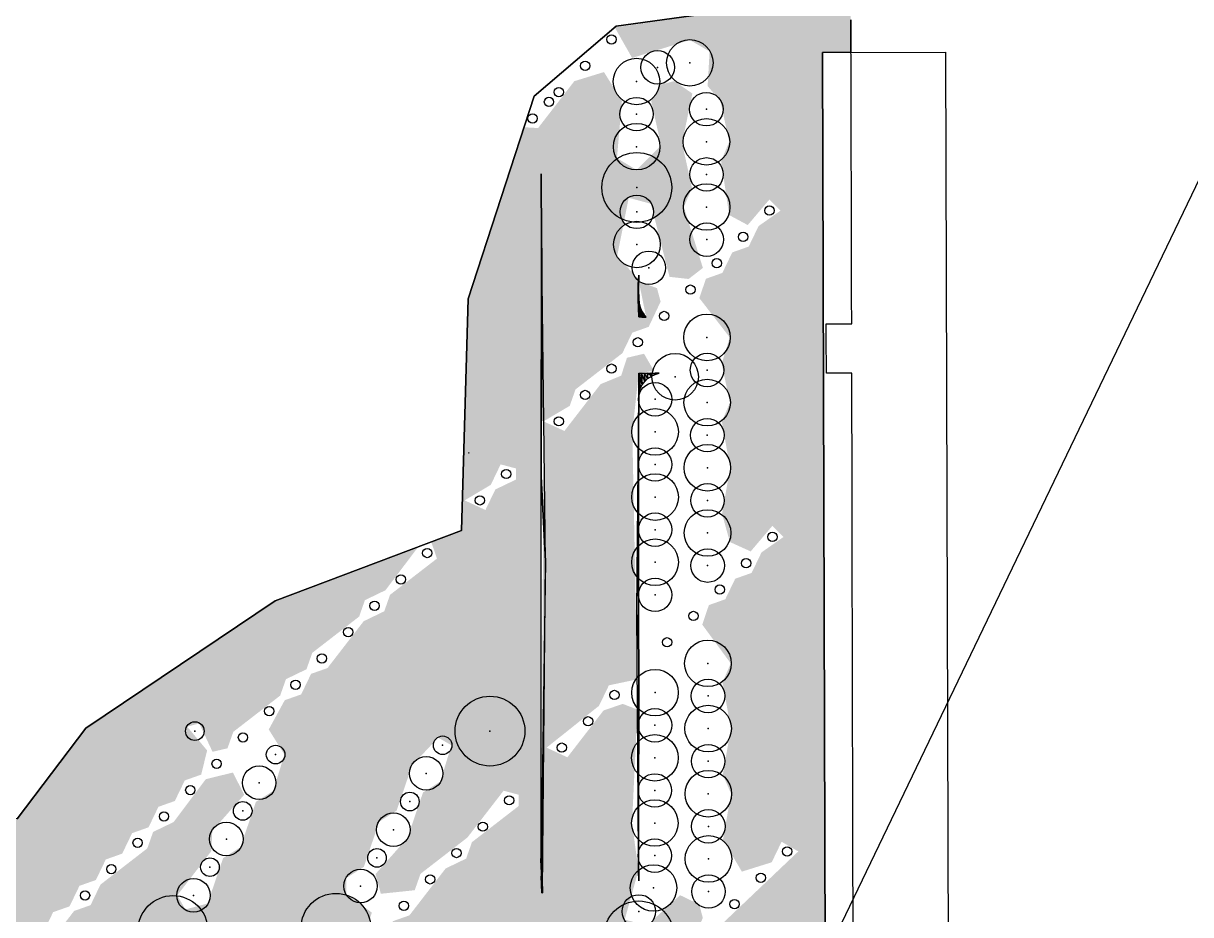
# Model space of a CAD drawing. Header units: metres. Extents: x 4 to 261, y 19 to 641.
# Drawn here: x 165 to 215.1, y 527.1 to 565.4 of the extents above; entities that cross this region are included whole.
import ezdxf

# ---------------------------------------------------------------- set-up
doc = ezdxf.new("R2010")
doc.units = ezdxf.units.M
for name, color, linetype in [('BOUNDARY', 7, 'Continuous'), ('BUILDING', 7, 'Continuous'), ('ELECTR_CABLE', 7, 'Continuous'), ('NEW_BUSH', 3, 'Continuous'), ('NEW_LAWN', 82, 'Continuous'), ('NEW_TREE', 3, 'Continuous'), ('ROAD', 7, 'Continuous'), ('SIDEWALK_PATH', 7, 'Continuous'), ('TREE', 7, 'Continuous')]:
    doc.layers.add(name, color=color, linetype=linetype)

# ---------------------------------------------------------------- blocks, each defined once
blk = doc.blocks.new('СПИРЕЯ_СЕРАЯ')
blk.add_circle((0, 0), 0.2)
blk = doc.blocks.new('МИСКАНТУС_КИТАЙСКИЙ')
blk.add_circle((0, 0), 0.2)
blk = doc.blocks.new('ДЕРЕН_FLAVIRAMEA')
blk.add_circle((0, 0), 0.2)
blk = doc.blocks.new('ДЕРЕН_SIBIRICA')
blk.add_circle((0, 0), 0.2)
blk = doc.blocks.new('BEREZA')
blk.add_circle((0, 0), 0.2)

msp = doc.modelspace()

# ---------------------------------------------------------------- hatches: boundary and pattern name
at = {"layer": 'NEW_LAWN'}
h = msp.add_hatch(color=82, dxfattribs=at)
h.paths.add_polyline_path([(132.744, 522.416), (133.769, 526.845), (136.647, 530.364), (140.788, 532.244), (164.685, 531.241), (167.64, 535.13), (175.773, 540.609), (181.933, 542.929), (180.519, 541.059), (179.637, 540.634), (179.388, 539.928), (177.374, 538.372), (177.125, 537.665), (176.243, 537.24), (175.994, 536.534), (173.98, 534.978), (173.731, 534.271), (173.088, 534.121), (172.516, 535.338), (171.998, 535.2), (172.855, 534.179), (172.6, 533.14), (171.893, 532.89), (171.468, 532.008), (170.762, 531.758), (170.337, 530.877), (169.63, 530.627), (169.205, 529.746), (168.499, 529.496), (168.074, 528.614), (167.368, 528.364), (166.943, 527.483), (166.236, 527.233), (165.811, 526.352), (165.105, 526.102), (164.68, 525.22), (163.974, 524.97), (163.549, 524.089), (162.842, 523.839), (162.417, 522.957), (161.711, 522.707), (161.286, 521.826), (160.58, 521.576), (160.155, 520.695), (159.448, 520.445), (159.023, 519.563), (158.317, 519.313), (157.892, 518.432), (157.185, 518.182), (156.76, 517.301), (156.054, 517.051), (155.629, 516.169), (154.923, 515.919), (154.498, 515.038), (153.791, 514.788), (153.366, 513.906), (152.66, 513.656), (150.835, 511.488), (149.995, 511.597), (149.757, 512.593), (151.13, 514.146), (151.13, 514.845), (150.525, 515.194), (149.919, 514.845), (149.881, 513.979), (148.509, 512.426), (147.842, 510.478), (147.098, 510.008), (147.53, 508.452), (146.578, 507.118), (145.696, 506.693), (145.447, 505.987), (144.564, 505.562), (144.743, 504.811), (145.218, 504.908), (146.775, 506.921), (148.788, 508.477), (149.037, 509.183), (149.92, 509.608), (150.169, 510.315), (150.875, 510.565), (151.3, 511.446), (152.007, 511.696), (153.563, 513.709), (154.445, 514.134), (154.694, 514.84), (155.577, 515.265), (155.826, 515.972), (156.902, 516.24), (156.957, 517.103), (157.952, 517.309), (158.088, 518.234), (159.116, 518.691), (160.48, 518.45), (160.83, 519.055), (160.325, 520.24), (161.234, 520.922), (161.483, 521.628), (162.189, 521.878), (163.745, 523.891), (164.628, 524.316), (164.877, 525.023), (165.583, 525.273), (167.139, 527.285), (167.846, 527.535), (168.271, 528.417), (170.284, 529.973), (170.533, 530.679), (171.416, 531.104), (172.796, 532.942), (173.964, 533.232), (174.448, 532.276), (173.076, 530.723), (173.037, 529.857), (171.571, 527.955), (171.92, 527.35), (172.875, 527.606), (173.542, 529.554), (174.286, 530.024), (174.953, 531.973), (175.697, 532.443), (176.176, 534.001), (175.504, 535.08), (176.19, 536.336), (176.897, 536.586), (177.322, 537.468), (178.028, 537.718), (179.584, 539.73), (180.467, 540.155), (180.716, 540.862), (182.73, 542.418), (182.488, 543.138), (183.782, 543.625), (184.072, 553.571), (186.474, 560.945), (187.079, 560.911), (188.635, 562.923), (189.909, 563.315), (190.683, 562.083), (190.468, 559.62), (191.317, 559.11), (192.362, 560.166), (191.938, 562.09), (192.331, 562.767), (192.934, 562.929), (193.709, 562.393), (193.268, 560.263), (193.692, 558.339), (193.344, 557.519), (194.162, 554.904), (193.55, 554.429), (192.728, 554.52), (191.928, 557.659), (190.974, 557.915), (190.479, 555.42), (191.412, 554.384), (191.378, 554.182), (191.408, 552.808), (191.722, 552.793), (191.408, 554.327), (192.189, 554.034), (192.345, 553.455), (191.833, 552.373), (191.127, 552.123), (190.702, 551.242), (188.688, 549.685), (188.439, 548.979), (187.323, 548.321), (187.242, 555.508), (187.212, 529.605), (187.323, 548.308), (188.21, 547.9), (189.767, 549.913), (190.649, 550.275), (190.898, 551.044), (191.633, 551.218), (192.058, 550.483), (191.408, 550.389), (191.129, 547.861), (191.339, 537.232), (190.122, 536.976), (189.697, 536.095), (187.444, 534.298), (188.337, 533.884), (189.893, 535.897), (190.718, 536.178), (191.348, 535.935), (191.117, 531.061), (191.393, 529.035), (190.803, 526.914), (191.757, 526.658), (193.181, 527.964), (194.004, 527.566), (194.159, 526.986), (193.725, 525.981), (193.019, 525.731), (192.594, 524.85), (191.888, 524.6), (191.463, 523.717), (190.756, 523.468), (190.331, 522.587), (189.385, 521.922), (190.663, 521.087), (191.571, 518.329), (192.27, 518.329), (193.467, 519.799), (193.792, 518.128), (195.693, 516.062), (193.68, 519.448), (193.456, 520.691), (194.568, 522.188), (195.392, 525.319), (194.898, 526.646), (198.262, 529.842), (197.544, 530.257), (197.119, 529.375), (195.837, 528.974), (195.026, 530.345), (195.372, 532.319), (195.018, 533.145), (195.364, 535.119), (195.008, 537.099), (195.357, 537.919), (194.134, 539.584), (194.419, 540.422), (195.125, 540.672), (195.55, 541.554), (196.256, 541.804), (196.681, 542.685), (197.628, 543.349), (197.149, 543.828), (196.216, 542.727), (195.32, 543.132), (194.986, 544.345), (195.333, 546.319), (194.977, 548.299), (195.325, 549.119), (194.969, 550.788), (195.317, 551.919), (194.009, 553.607), (194.292, 554.438), (194.999, 554.688), (195.424, 555.57), (196.13, 555.82), (196.555, 556.701), (197.501, 557.365), (197.022, 557.844), (196.089, 556.744), (195.292, 557.174), (194.945, 559.499), (195.294, 560.319), (194.916, 562.068), (194.366, 562.714), (194.45, 564.201), (193.602, 564.69), (191.12, 563.922), (190.375, 565.233), (200.507, 566.694), (200.522, 564.16), (199.304, 564.156), (199.426, 520.795), (201.635, 520.801), (202.024, 519.675), (203.742, 519.69), (203.905, 520.807), (213.61, 520.78), (213.573, 519.704), (212.974, 520.303), (212.275, 520.303), (211.196, 518.7), (211.902, 517.296), (211.747, 516.716), (209.617, 516.233), (208.981, 516.444), (208.981, 517.293), (210.594, 518.944), (210.326, 519.798), (209.478, 520.287), (208.63, 519.798), (208.047, 517.387), (206.844, 517.136), (206.354, 516.289), (206.844, 515.441), (207.998, 515.405), (209.971, 514.37), (211.685, 515.498), (212.268, 515.342), (212.621, 514.713), (213.373, 514.813), (214.462, 511.403), (214.672, 490.53), (187.989, 490.394), (185.137, 492.933), (182.062, 493.664), (145.15, 493.56), (145.881, 494.336), (145.837, 494.484), (141.984, 493.246), (139.117, 491.512), (138.09, 492.3), (141.431, 494.395), (145.493, 495.711), (145.359, 496.157), (145.294, 495.65), (142.836, 495.426), (142.858, 494.875), (141.402, 495.023), (141.425, 494.398), (139.835, 494.575), (139.868, 493.489), (139.133, 494.365), (139.182, 493.078), (137.83, 494.093), (137.702, 492.903), (137.103, 494.835), (136.109, 494.996), (136.154, 494.134), (135.503, 494.766), (135.428, 495.927), (136.167, 495.857), (137.724, 497.87), (139.737, 499.426), (139.986, 500.132), (141.232, 500.496), (142.2, 499.552), (143.463, 501.194), (142.764, 501.892), (141.601, 500.62), (140.215, 501.211), (139.79, 500.33), (137.776, 498.774), (137.527, 498.067), (136.645, 497.642), (136.396, 496.936), (135.182, 496.179), (135.161, 516.956), (135.153, 494.551), (134.599, 494.975), (132.781, 500.689)])
h.paths.add_polyline_path([(133.251, 507.911), (133.905, 507.736), (134.081, 508.39), (133.427, 508.565)], flags=16)
h.paths.add_polyline_path([(198.963, 566.408), (198.963, 566.134), (198.972, 566.133)], flags=16)
h.paths.add_polyline_path([(187.212, 529.604), (187.212, 528.605), (187.272, 528.067), (187.272, 528.157)], flags=16)
h.paths.add_polyline_path([(158.332, 516.911), (158.154, 516.246), (157.233, 515.997), (157.371, 514.911), (155.998, 513.358), (155.332, 511.409), (154.588, 510.94), (153.921, 508.991), (153.177, 508.521), (153.432, 507.566), (154.387, 507.822), (154.426, 508.688), (155.798, 510.241), (156.465, 512.189), (157.209, 512.659), (157.876, 514.608), (158.62, 515.078), (159.099, 516.636)], flags=16)
h.paths.add_polyline_path([(156.293, 531.433), (155.629, 530.311), (154.923, 530.061), (154.498, 529.18), (152.484, 527.624), (152.235, 526.917), (151.353, 526.492), (151.104, 525.786), (149.09, 524.23), (148.841, 523.522), (148.134, 523.273), (146.578, 521.26), (145.872, 521.01), (145.447, 520.129), (144.74, 519.879), (143.184, 517.866), (142.302, 517.441), (142.053, 516.735), (140.039, 515.179), (140.215, 514.525), (140.693, 514.525), (141.118, 515.406), (141.824, 515.656), (143.65, 517.824), (144.603, 518.321), (145.874, 517.731), (146.479, 518.08), (146.958, 519.639), (146.584, 520.265), (146.775, 521.063), (147.481, 521.313), (149.037, 523.326), (149.744, 523.576), (151.3, 525.588), (152.007, 525.838), (152.432, 526.72), (153.138, 526.97), (154.694, 528.982), (156.708, 530.539), (156.708, 531.018)], flags=16)
h.paths.add_polyline_path([(142.657, 531.763), (141.993, 530.816), (141.11, 530.392), (140.861, 529.686), (139.979, 529.261), (140.155, 528.607), (140.633, 528.607), (142.189, 530.62), (143.072, 531.045)], flags=16)
h.paths.add_polyline_path([(132.952, 522.233), (133.845, 521.819), (135.401, 523.831), (136.284, 524.256), (136.284, 524.735), (135.63, 524.91), (135.205, 524.029)], flags=16)
h.paths.add_polyline_path([(183.923, 544.92), (184.816, 544.506), (185.241, 545.387), (186.124, 545.812), (186.124, 546.291), (185.47, 546.466), (185.045, 545.585)], flags=16)
h.paths.add_polyline_path([(187.227, 556.004), (187.242, 555.512), (187.212, 558.944)], flags=16)
h.paths.add_polyline_path([(207.385, 497.671), (204.946, 495.233), (205.122, 494.579), (205.6, 494.579), (207.157, 496.592), (208.425, 497.299), (211.048, 495.574), (211.151, 496.188), (210.179, 497.589), (209.409, 497.879), (209.265, 498.586), (211.433, 500.411), (211.682, 501.118), (212.565, 501.543), (212.814, 502.249), (213.696, 502.674), (213.696, 503.153), (213.042, 503.328), (212.617, 502.447), (211.911, 502.197), (211.486, 501.314), (210.779, 501.065), (210.354, 500.184), (209.648, 499.934), (209.223, 499.052), (208.517, 498.802), (208.092, 497.921)], flags=16)
h.paths.add_polyline_path([(211.446, 494.873), (211.591, 492.191), (211.301, 491.648), (211.68, 491.27), (212.059, 491.648), (211.76, 493.595), (212.05, 494.448)], flags=16)
h.paths.add_polyline_path([(211.985, 498.459), (211.846, 498.976), (211.287, 498.821), (211.468, 498.32)], flags=16)
h.paths.add_polyline_path([(204.114, 507.61), (203.085, 507.176), (203.577, 506.342), (203.607, 507.072)], flags=16)
h.paths.add_polyline_path([(198.005, 516.576), (197.858, 514.858), (198.301, 513.632), (197.882, 512.844), (198.231, 512.239), (199.388, 512.278), (200.319, 511.819), (202.299, 512.175), (203.119, 511.827), (203.966, 512.316), (204.506, 513.815), (204.244, 514.758), (204.821, 515.808), (204.332, 516.656), (201.863, 516.431), (200.178, 516.858), (200.061, 517.666), (201.162, 518.599), (200.683, 519.078), (200.019, 518.133), (199.137, 517.708), (198.888, 517)], flags=16)
h.paths.add_polyline_path([(201.562, 510.134), (201.95, 510.283), (202.338, 510.417), (203.099, 510.701), (202.329, 510.421), (200.8, 510.776)], flags=16)
h.paths.add_polyline_path([(201.681, 500.278), (201.711, 499.785), (202.995, 496.622), (202.741, 497.412)], flags=16)
h.paths.add_polyline_path([(193.35, 512.238), (197.231, 507.574), (200.994, 501.548), (197.53, 507.222), (195.034, 510.403)], flags=16)
h.paths.add_polyline_path([(198.778, 507.589), (199.157, 507.968), (198.778, 508.346), (198.399, 507.968)], flags=16)
h.paths.add_polyline_path([(194.718, 492.191), (193.894, 491.929), (193.32, 492.251), (192.941, 491.872), (193.32, 491.493), (194.144, 491.755), (194.718, 491.433), (195.097, 491.812)], flags=16)
h.paths.add_polyline_path([(189.428, 492.799), (190.007, 492.644), (190.333, 491.664), (190.85, 491.802), (189.966, 492.83), (190.04, 493.504), (192.209, 495.329), (192.033, 495.983), (191.555, 495.983), (189.999, 493.969), (188.161, 492.589), (187.985, 491.935), (188.639, 491.76)], flags=16)
h.paths.add_polyline_path([(187.063, 526.11), (188.392, 521.496), (189.123, 519.407), (189.571, 518.362), (187.556, 525.857)], flags=16)
h.paths.add_polyline_path([(180.574, 513.286), (178.135, 510.848), (178.311, 510.194), (178.789, 510.194), (179.214, 511.076), (179.92, 511.326), (180.345, 512.207), (181.052, 512.457), (181.477, 513.338), (182.183, 513.588), (182.608, 514.47), (183.315, 514.72), (183.74, 515.601), (184.446, 515.851), (184.871, 516.733), (185.577, 516.983), (186.002, 517.864), (187.315, 518.734), (188.157, 518.202), (187.865, 515.947), (188.433, 515.619), (188.622, 517.347), (188.33, 518.202), (188.622, 518.747), (188.016, 519.899), (187.362, 520.074), (186.937, 519.193), (186.231, 518.943), (185.806, 518.062), (185.099, 517.812), (184.674, 516.93), (183.968, 516.68), (183.543, 515.799), (182.837, 515.549), (182.412, 514.666), (181.705, 514.417), (181.28, 513.536)], flags=16)
h.paths.add_polyline_path([(185.975, 504.37), (185.311, 503.425), (184.429, 503), (184.605, 502.346), (185.083, 502.346), (185.508, 503.227), (186.39, 503.652)], flags=16)
h.paths.add_polyline_path([(161.121, 509.426), (160.283, 508.607), (160.53, 506.906), (160.945, 506.667), (161.609, 507.613), (162.491, 508.038), (162.74, 508.744), (163.623, 509.169), (163.872, 509.875), (164.754, 510.3), (165.003, 511.007), (165.885, 511.432), (166.134, 512.138), (167.017, 512.563), (167.266, 513.27), (168.148, 513.695), (168.397, 514.401), (169.279, 514.826), (169.528, 515.532), (170.411, 515.957), (170.66, 516.664), (171.542, 517.089), (171.791, 517.795), (173.056, 518.489), (174.134, 518.491), (174.054, 520.058), (174.76, 520.308), (176.317, 522.321), (177.023, 522.571), (178.579, 524.583), (179.286, 524.833), (179.711, 525.715), (180.417, 525.965), (180.842, 526.846), (181.549, 527.096), (183.105, 529.109), (183.987, 529.534), (184.236, 530.24), (186.25, 531.796), (186.25, 532.275), (185.596, 532.45), (184.04, 530.438), (182.026, 528.881), (181.777, 528.175), (180.32, 528.023), (180.093, 528.871), (181.466, 530.424), (182.132, 532.373), (182.876, 532.842), (183.356, 534.401), (182.787, 534.729), (181.666, 533.541), (180.999, 531.593), (180.255, 531.123), (179.588, 529.174), (178.844, 528.704), (178.844, 528.005), (179.935, 527.215), (179.514, 525.912), (178.808, 525.662), (178.383, 524.781), (176.369, 523.225), (176.12, 522.518), (175.238, 522.093), (174.989, 521.387), (174.106, 520.962), (173.857, 520.255), (171.844, 518.699), (171.595, 517.993), (170.712, 517.568), (170.463, 516.861), (169.581, 516.436), (169.332, 515.73), (168.449, 515.305), (167.069, 513.467), (166.187, 513.042), (165.938, 512.336), (165.055, 511.911), (164.806, 511.204), (163.475, 510.754), (163.037, 511.542), (164.409, 513.095), (164.888, 514.653), (164.32, 514.981), (163.199, 513.793), (163.16, 512.928), (161.788, 511.375)], flags=16)
h.paths.add_polyline_path([(184.101, 523.733), (183.495, 524.082), (182.89, 523.733), (182.6, 521.846), (184.101, 523.034)], flags=16)
h.paths.add_polyline_path([(180.324, 519.151), (179.589, 517.337), (179.968, 516.958), (181.279, 518.197), (181.279, 518.896)], flags=16)
h.paths.add_polyline_path([(170.248, 513.167), (169.031, 511.883), (168.741, 509.997), (170.241, 511.184), (170.28, 512.05), (171.652, 513.603), (171.652, 514.302), (170.698, 514.558)], flags=16)
h.paths.add_polyline_path([(166.633, 519.49), (166.059, 517.891), (165.315, 517.421), (165.571, 516.467), (166.526, 516.722), (166.564, 517.588), (167.937, 519.141), (168.604, 521.09), (169.348, 521.559), (170.014, 523.508), (170.759, 523.978), (171.048, 525.865), (169.548, 524.677), (169.51, 523.811), (168.137, 522.258), (168.099, 521.393)], flags=16)
h.paths.add_polyline_path([(168.129, 500.841), (165.69, 498.403), (165.866, 497.749), (166.344, 497.749), (167.9, 499.762), (169.914, 501.318), (170.163, 502.025), (171.045, 502.45), (171.045, 502.929), (170.391, 503.104), (169.966, 502.222), (169.26, 501.972), (168.835, 501.091)], flags=16)
h.paths.add_polyline_path([(166.721, 507.121), (165.504, 505.837), (165.214, 503.95), (166.714, 505.138), (166.752, 506.004), (168.125, 507.557), (168.125, 508.255), (167.17, 508.511)], flags=16)
h.paths.add_polyline_path([(154.706, 522.248), (153.447, 520.891), (153.157, 519.004), (154.657, 520.192), (155.324, 522.141), (156.068, 522.611), (156.735, 524.56), (157.479, 525.029), (157.223, 525.984), (156.269, 525.728), (156.23, 524.862), (154.858, 523.31)], flags=16)
h.paths.add_polyline_path([(155.082, 494.691), (156.672, 494.748), (156.81, 495.265), (155.082, 495.448), (154.703, 495.069)], flags=16)
h.paths.add_polyline_path([(150.524, 497.378), (148.085, 494.94), (148.261, 494.286), (148.739, 494.286), (149.164, 495.168), (149.789, 495.396), (150.882, 494.67), (151.43, 494.966), (152.472, 494.728), (152.472, 495.384), (151.424, 495.139), (150.745, 495.548), (150.59, 496.128), (151.427, 497.43), (152.133, 497.68), (152.558, 498.562), (153.273, 498.814), (153.689, 499.693), (155.703, 501.249), (155.703, 501.728), (155.049, 501.903), (154.624, 501.022), (153.918, 500.772), (153.493, 499.891), (152.786, 499.641), (152.361, 498.759), (151.655, 498.509), (151.23, 497.628)], flags=16)
h.paths.add_polyline_path([(153.758, 497.611), (153.758, 496.912), (154.713, 496.656), (155.397, 498.66), (154.879, 498.799)], flags=16)
h.paths.add_polyline_path([(149.649, 502.475), (148.982, 500.526), (148.238, 500.056), (148.494, 499.102), (149.449, 499.357), (150.116, 501.306), (150.86, 501.776), (151.526, 503.725), (152.271, 504.194), (152.56, 506.081), (151.06, 504.893), (151.022, 504.028)], flags=16)
h.paths.add_polyline_path([(144.365, 503.284), (144.504, 503.802), (143.986, 503.94), (143.847, 503.423)], flags=16)
h.paths.add_polyline_path([(137.04, 510.415), (138.177, 508.19), (138.17, 507.474), (139.714, 507.218), (140.835, 508.406), (141.502, 510.355), (142.246, 510.825), (142.913, 512.774), (143.657, 513.243), (144.085, 514.992), (143.568, 515.13), (142.447, 513.942), (142.408, 513.077), (141.036, 511.524), (140.997, 510.658), (139.625, 509.105), (139.393, 508.113), (138.409, 508.149), (137.558, 510.554)], flags=16)
h.paths.add_polyline_path([(142.455, 497.947), (142.879, 497.523), (142.872, 496.807), (143.389, 496.669), (143.528, 497.186), (142.956, 497.752), (142.963, 498.467), (142.494, 498.71)], flags=16)

# ---------------------------------------------------------------- linework, layer by layer
at = {"layer": 'BOUNDARY'}
msp.add_lwpolyline([(200.621, 525.827), (200.621, 527.828), (200.606, 528.828), (200.606, 530.829), (200.606, 531.815), (200.606, 533.816), (200.591, 534.816), (200.591, 536.802), (200.591, 537.802), (200.591, 539.803), (200.576, 540.804), (200.576, 542.79), (200.576, 543.79), (200.576, 545.791), (200.576, 546.791), (200.561, 548.777), (200.561, 549.778), (200.561, 550.39), (200.561, 550.39), (199.471, 550.39), (199.471, 550.39), (199.471, 550.673), (199.456, 551.674), (199.456, 552.495), (199.456, 552.495), (200.561, 552.495), (200.561, 552.495), (200.561, 552.585), (200.546, 553.585), (200.546, 555.571), (200.546, 556.571), (200.546, 558.572), (200.531, 559.573), (200.531, 561.559), (200.531, 562.559), (200.531, 563.634), (200.531, 563.634), (200.516, 564.56), (200.516, 565.56)], dxfattribs=at)
at = {"layer": 'BUILDING'}
msp.add_lwpolyline([(204.712, 520.81), (199.426, 520.795), (199.304, 564.157), (204.59, 564.172)], close=True, dxfattribs=at)
at = {"layer": 'ELECTR_CABLE'}
msp.add_line((180.951, 486.9), (220.421, 568.966), dxfattribs=at)
at = {"layer": 'GROUND'}
for points in [[(164.686, 531.242), (167.639, 535.13), (175.774, 540.61), (183.782, 543.625), (184.072, 553.573), (186.911, 562.286), (190.441, 565.29), (200.311, 566.666)], [(200.516, 565.56), (200.516, 564.56), (200.523, 564.16), (199.304, 564.157), (199.426, 520.795)]]:
    msp.add_lwpolyline(points, dxfattribs=at)
at = {"layer": 'NEW_BUSH'}
for centre, radius in [((193.602, 563.712), 1), ((191.307, 562.91), 1), ((192.216, 563.518), 0.72), ((194.311, 561.719), 0.72), ((191.311, 561.51), 0.72), ((191.315, 560.11), 1), ((194.315, 560.319), 1), ((194.319, 558.919), 0.72), ((194.323, 557.519), 1), ((191.323, 557.31), 0.72), ((191.327, 555.91), 1), ((194.327, 556.119), 0.72), ((191.841, 554.91), 0.72), ((194.338, 551.919), 1), ((192.969, 550.23), 1), ((194.342, 550.519), 0.72), ((192.108, 549.261), 0.72), ((194.346, 549.119), 1), ((192.108, 547.861), 1), ((194.35, 547.719), 0.72), ((192.108, 546.461), 0.72), ((194.354, 546.319), 1), ((192.108, 545.061), 1), ((194.358, 544.919), 0.72), ((192.108, 543.661), 0.72), ((194.362, 543.519), 1), ((192.108, 542.261), 1), ((194.366, 542.119), 0.72), ((192.108, 540.861), 0.72), ((194.378, 537.919), 1), ((192.105, 536.661), 1), ((194.382, 536.519), 0.72), ((192.103, 535.261), 0.72), ((194.386, 535.119), 1), ((172.326, 535.01), 0.4), ((182.977, 534.401), 0.4), ((192.1, 533.861), 1), ((175.797, 534.001), 0.4), ((194.39, 533.719), 0.72), ((182.271, 533.192), 0.72), ((175.092, 532.792), 0.72), ((194.394, 532.319), 1), ((192.098, 532.461), 0.72), ((181.566, 531.983), 0.4), ((174.386, 531.583), 0.4), ((192.095, 531.061), 1), ((180.86, 530.773), 0.72), ((194.397, 530.919), 0.72), ((173.681, 530.374), 0.72), ((192.093, 529.661), 0.72), ((194.401, 529.519), 1), ((180.155, 529.564), 0.4), ((172.975, 529.164), 0.4), ((179.449, 528.355), 0.72), ((192.038, 528.272), 1), ((194.405, 528.119), 0.72), ((172.27, 527.955), 0.72), ((191.408, 527.264), 0.72)]:
    msp.add_circle(centre, radius, dxfattribs=at)
for p in [(192.216, 563.518), (193.602, 563.712), (191.307, 562.91), (191.311, 561.51), (194.311, 561.719), (191.315, 560.11), (194.315, 560.319), (194.319, 558.919), (194.323, 557.519), (191.323, 557.31), (191.327, 555.91), (194.327, 556.119), (191.841, 554.91), (194.338, 551.919), (194.342, 550.519), (192.969, 550.23), (192.108, 549.261), (194.346, 549.119), (192.108, 547.861), (194.35, 547.719), (192.108, 546.461), (194.354, 546.319), (192.108, 545.061), (194.358, 544.919), (192.108, 543.661), (194.362, 543.519), (192.108, 542.261), (194.366, 542.119), (192.108, 540.861), (194.378, 537.919), (192.105, 536.661), (194.382, 536.519), (172.326, 535.01), (192.103, 535.261), (194.386, 535.119), (182.977, 534.401), (175.797, 534.001), (192.1, 533.861), (194.39, 533.719), (175.092, 532.792), (182.271, 533.192), (192.098, 532.461), (194.394, 532.319), (181.566, 531.983), (174.386, 531.583), (192.095, 531.061), (194.397, 530.919), (173.681, 530.374), (180.86, 530.773), (180.155, 529.564), (192.093, 529.661), (194.401, 529.519), (172.975, 529.164), (179.449, 528.355), (192.038, 528.272), (172.27, 527.955), (194.405, 528.119), (191.408, 527.264)]:
    msp.add_point(p, dxfattribs=at)
at = {"layer": 'NEW_TREE'}
for centre in [(191.32, 558.36), (185.012, 535.01), (171.388, 526.444), (178.391, 526.541), (191.411, 526.214)]:
    msp.add_circle(centre, 1.5, dxfattribs=at)
for p in [(191.32, 558.36), (185.012, 535.01)]:
    msp.add_point(p, dxfattribs=at)
at = {"layer": 'ROAD'}
msp.add_lwpolyline([(120.433, 599.845), (132.427, 603.259), (132.617, 581.399), (133.986, 576.427), (137.65, 572.798), (142.635, 571.478), (200.211, 571.346), (200.311, 566.666), (190.441, 565.29), (186.911, 562.286), (184.072, 553.573), (183.782, 543.625), (175.774, 540.61), (167.639, 535.13), (164.686, 531.242), (140.788, 532.244), (136.649, 530.365), (133.769, 526.847), (132.744, 522.417), (132.781, 500.69), (134.598, 494.975), (139.358, 491.327), (145.12, 489.944)], dxfattribs=at)
msp.add_lwpolyline([(184.092, 546.955), (184.123, 546.956), (184.123, 546.955)], close=True, dxfattribs=at)
at = {"layer": 'SIDEWALK_PATH'}
for points in [[(187.212, 558.945), (187.227, 556.004), (187.227, 556.004), (187.242, 555.511), (187.242, 555.511), (187.212, 558.945), (187.227, 556.004), (187.242, 555.511), (187.242, 555.511), (187.242, 555.496), (187.242, 555.496), (187.227, 556.004)], [(187.227, 556.004), (187.242, 555.496), (187.242, 555.496), (187.212, 545.94), (187.212, 545.94), (187.227, 556.004), (187.242, 555.496), (187.212, 545.94), (187.212, 545.94), (187.391, 542.312), (187.391, 542.312), (187.242, 555.496)], [(191.408, 554.585), (191.408, 554.362), (191.408, 554.362), (191.378, 554.182), (191.378, 554.182), (191.408, 554.585), (191.408, 554.362), (191.378, 554.182), (191.378, 554.182), (191.408, 553.54), (191.408, 553.54), (191.408, 554.362)], [(191.378, 554.182), (191.453, 552.809), (191.453, 552.809), (191.378, 554.048), (191.378, 554.048), (191.378, 554.182), (191.453, 552.809), (191.378, 554.048), (191.378, 554.048), (191.438, 552.809), (191.438, 552.809), (191.453, 552.809)], [(191.378, 554.048), (191.438, 552.809), (191.438, 552.809), (191.378, 553.69), (191.378, 553.69), (191.378, 554.048), (191.438, 552.809), (191.378, 553.69), (191.378, 553.69), (191.423, 552.809), (191.423, 552.809), (191.438, 552.809)], [(191.423, 552.809), (191.378, 553.69), (191.378, 553.69), (191.378, 553.555), (191.378, 553.555), (191.423, 552.809)], [(191.423, 552.809), (191.408, 552.809), (191.408, 552.809), (191.378, 553.555), (191.378, 553.555), (191.423, 552.809), (191.408, 552.809), (191.378, 553.555), (191.378, 553.555), (191.378, 553.286), (191.378, 553.286), (191.408, 552.809)], [(191.408, 553.54), (191.408, 553.54), (191.408, 553.54), (191.453, 552.809), (191.453, 552.809), (191.408, 553.54), (191.408, 553.54), (191.453, 552.809), (191.453, 552.809), (191.423, 553.376), (191.423, 553.376), (191.408, 553.54)], [(191.468, 553.212), (191.483, 552.809), (191.483, 552.809), (191.423, 553.376), (191.423, 553.376), (191.468, 553.212), (191.483, 552.809), (191.423, 553.376), (191.423, 553.376), (191.453, 552.809), (191.453, 552.809), (191.483, 552.809)], [(191.528, 553.062), (191.542, 552.794), (191.542, 552.794), (191.468, 553.212), (191.468, 553.212), (191.528, 553.062), (191.542, 552.794), (191.468, 553.212), (191.468, 553.212), (191.483, 552.809), (191.483, 552.809), (191.542, 552.794)], [(191.617, 552.913), (191.617, 552.794), (191.617, 552.794), (191.528, 553.062), (191.528, 553.062), (191.617, 552.913), (191.617, 552.794), (191.528, 553.062), (191.528, 553.062), (191.542, 552.794), (191.542, 552.794), (191.617, 552.794)], [(191.722, 552.794), (191.617, 552.913), (191.617, 552.913), (191.617, 552.794), (191.617, 552.794), (191.722, 552.794)], [(191.438, 550.39), (191.468, 549.718), (191.468, 549.718), (191.408, 550.39), (191.408, 550.39), (191.438, 550.39), (191.468, 549.718), (191.408, 550.39), (191.408, 550.39), (191.453, 549.628), (191.453, 549.628), (191.468, 549.718)], [(191.408, 550.39), (191.453, 549.628), (191.453, 549.628), (191.408, 549.897), (191.408, 549.897), (191.408, 550.39), (191.453, 549.628), (191.408, 549.897), (191.408, 549.897), (191.423, 549.539), (191.423, 549.539), (191.453, 549.628)], [(191.528, 550.39), (191.557, 549.882), (191.557, 549.882), (191.438, 550.39), (191.438, 550.39), (191.528, 550.39), (191.557, 549.882), (191.438, 550.39), (191.438, 550.39), (191.468, 549.718), (191.468, 549.718), (191.557, 549.882)], [(191.647, 550.39), (191.662, 550.031), (191.662, 550.031), (191.528, 550.39), (191.528, 550.39), (191.647, 550.39), (191.662, 550.031), (191.528, 550.39), (191.528, 550.39), (191.557, 549.882), (191.557, 549.882), (191.662, 550.031)], [(191.781, 550.39), (191.781, 550.151), (191.781, 550.151), (191.647, 550.39), (191.647, 550.39), (191.781, 550.39), (191.781, 550.151), (191.647, 550.39), (191.647, 550.39), (191.662, 550.031), (191.662, 550.031), (191.781, 550.151)], [(191.931, 550.39), (191.946, 550.255), (191.946, 550.255), (191.781, 550.39), (191.781, 550.39), (191.931, 550.39), (191.946, 550.255), (191.781, 550.39), (191.781, 550.39), (191.781, 550.151), (191.781, 550.151), (191.946, 550.255)], [(192.11, 550.39), (192.11, 550.33), (192.11, 550.33), (191.931, 550.39), (191.931, 550.39), (192.11, 550.39), (192.11, 550.33), (191.931, 550.39), (191.931, 550.39), (191.946, 550.255), (191.946, 550.255), (192.11, 550.33)], [(192.289, 550.39), (192.11, 550.39), (192.11, 550.39), (192.11, 550.33), (192.11, 550.33), (192.289, 550.39)], [(191.408, 549.897), (191.423, 549.539), (191.423, 549.539), (191.408, 549.464), (191.408, 549.464), (191.408, 549.897), (191.423, 549.539), (191.408, 549.464), (191.408, 549.464), (191.408, 549.345), (191.408, 549.345), (191.423, 549.539)], [(191.408, 549.464), (191.408, 549.345), (191.408, 549.345), (191.318, 540.162), (191.318, 540.162), (191.408, 549.464), (191.408, 549.345), (191.318, 540.162), (191.318, 540.162), (191.408, 538.37), (191.408, 538.37), (191.408, 549.345)], [(187.212, 545.94), (187.391, 542.312), (187.391, 542.312), (187.212, 529.605), (187.212, 529.605), (187.212, 545.94), (187.391, 542.312), (187.212, 529.605), (187.212, 529.605), (187.272, 528.157), (187.272, 528.157), (187.391, 542.312)], [(191.318, 540.162), (191.408, 538.37), (191.408, 538.37), (191.393, 529.65), (191.393, 529.65), (191.318, 540.162), (191.408, 538.37), (191.393, 529.65), (191.393, 529.65), (191.393, 529.485), (191.393, 529.485), (191.408, 538.37)], [(187.212, 529.605), (187.272, 528.157), (187.272, 528.157), (187.197, 529.5), (187.197, 529.5), (187.212, 529.605), (187.272, 528.157), (187.197, 529.5), (187.197, 529.5), (187.272, 528.067), (187.272, 528.067), (187.272, 528.157)], [(187.197, 529.485), (187.197, 529.485), (187.197, 529.485), (187.272, 528.067), (187.272, 528.067), (187.197, 529.485), (187.197, 529.485), (187.272, 528.067), (187.272, 528.067), (187.197, 529.5), (187.197, 529.5), (187.197, 529.485)], [(187.272, 528.067), (187.197, 529.485), (187.197, 529.485), (187.212, 528.784), (187.212, 528.784), (187.272, 528.067)], [(191.393, 529.485), (191.408, 528.575), (191.408, 528.575), (191.393, 528.993), (191.393, 528.993), (191.393, 529.485), (191.408, 528.575), (191.393, 528.993), (191.393, 528.993), (191.393, 528.724), (191.393, 528.724), (191.408, 528.575)], [(187.272, 528.067), (187.242, 528.067), (187.242, 528.067), (187.212, 528.784), (187.212, 528.784), (187.272, 528.067), (187.242, 528.067), (187.212, 528.784), (187.212, 528.784), (187.242, 528.082), (187.242, 528.082), (187.242, 528.067)]]:
    msp.add_lwpolyline(points, close=True, dxfattribs=at)

# ---------------------------------------------------------------- block references
at = {"layer": 'BUSH'}
for name, p in [('ДЕРЕН_SIBIRICA', (190.234, 564.719)), ('ДЕРЕН_SIBIRICA', (189.103, 563.588)), ('ДЕРЕН_SIBIRICA', (187.971, 562.457)), ('ДЕРЕН_FLAVIRAMEA', (186.84, 561.325)), ('ДЕРЕН_FLAVIRAMEA', (197.022, 557.365)), ('ДЕРЕН_FLAVIRAMEA', (195.891, 556.234)), ('ДЕРЕН_FLAVIRAMEA', (194.76, 555.103)), ('МИСКАНТУС_КИТАЙСКИЙ', (193.628, 553.971)), ('МИСКАНТУС_КИТАЙСКИЙ', (192.497, 552.84)), ('МИСКАНТУС_КИТАЙСКИЙ', (191.365, 551.708)), ('МИСКАНТУС_КИТАЙСКИЙ', (190.234, 550.577)), ('СПИРЕЯ_СЕРАЯ', (189.103, 549.446)), ('СПИРЕЯ_СЕРАЯ', (187.971, 548.314)), ('СПИРЕЯ_СЕРАЯ', (185.709, 546.052)), ('СПИРЕЯ_СЕРАЯ', (184.577, 544.92)), ('ДЕРЕН_FLAVIRAMEA', (197.149, 543.35)), ('СПИРЕЯ_СЕРАЯ', (182.315, 542.658)), ('ДЕРЕН_FLAVIRAMEA', (196.017, 542.218)), ('ДЕРЕН_SIBIRICA', (181.183, 541.526)), ('ДЕРЕН_FLAVIRAMEA', (194.886, 541.087)), ('ДЕРЕН_SIBIRICA', (180.052, 540.395)), ('ДЕРЕН_FLAVIRAMEA', (193.755, 539.955)), ('ДЕРЕН_SIBIRICA', (178.92, 539.263)), ('МИСКАНТУС_КИТАЙСКИЙ', (192.623, 538.824)), ('ДЕРЕН_SIBIRICA', (177.789, 538.132)), ('ДЕРЕН_FLAVIRAMEA', (176.658, 537.001)), ('МИСКАНТУС_КИТАЙСКИЙ', (190.36, 536.561)), ('ДЕРЕН_FLAVIRAMEA', (175.526, 535.869)), ('МИСКАНТУС_КИТАЙСКИЙ', (189.229, 535.43)), ('ДЕРЕН_FLAVIRAMEA', (174.395, 534.738)), ('МИСКАНТУС_КИТАЙСКИЙ', (188.098, 534.299)), ('ДЕРЕН_FLAVIRAMEA', (173.264, 533.607)), ('МИСКАНТУС_КИТАЙСКИЙ', (172.132, 532.475)), ('СПИРЕЯ_СЕРАЯ', (185.835, 532.036)), ('МИСКАНТУС_КИТАЙСКИЙ', (171.001, 531.344)), ('СПИРЕЯ_СЕРАЯ', (184.704, 530.905)), ('МИСКАНТУС_КИТАЙСКИЙ', (169.869, 530.212)), ('СПИРЕЯ_СЕРАЯ', (183.572, 529.773)), ('СПИРЕЯ_СЕРАЯ', (197.783, 529.842)), ('МИСКАНТУС_КИТАЙСКИЙ', (168.738, 529.081)), ('СПИРЕЯ_СЕРАЯ', (182.441, 528.642)), ('СПИРЕЯ_СЕРАЯ', (196.652, 528.711)), ('СПИРЕЯ_СЕРАЯ', (167.607, 527.95)), ('СПИРЕЯ_СЕРАЯ', (195.521, 527.579)), ('СПИРЕЯ_СЕРАЯ', (181.31, 527.51))]:
    msp.add_blockref(name, p, dxfattribs=at)
at = {"layer": 'TREE'}
msp.add_blockref('BEREZA', (187.547, 562.032), dxfattribs=at)

doc.saveas('drawing.dxf')
